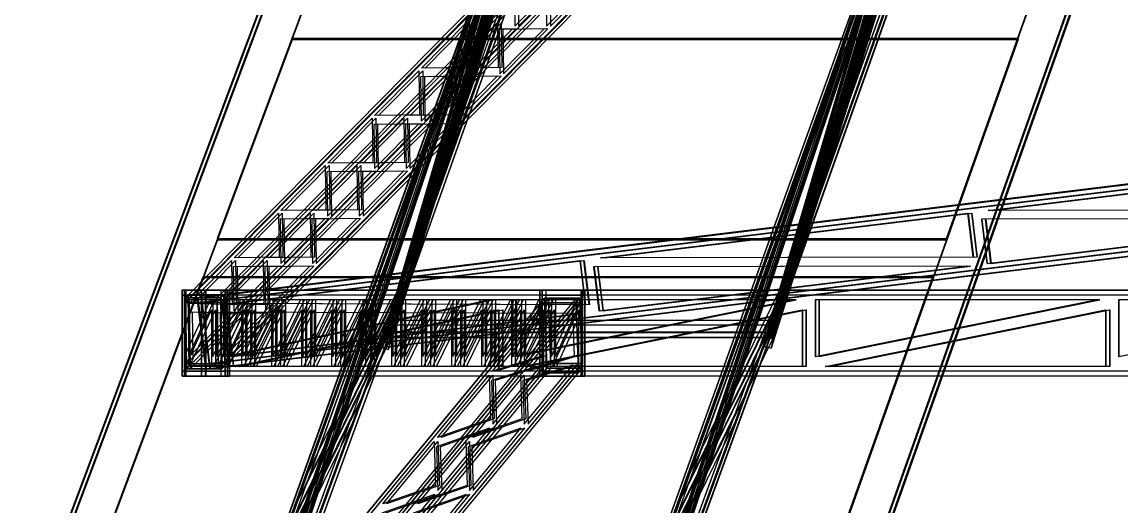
# Model space of a CAD drawing. Header units: millimetres. Extents: x -48000 to 1060615, y -2000 to 333000.
# Drawn here: x -28772 to -24158, y 34975 to 37006 of the extents above; entities that cross this region are included whole.
import ezdxf

# ---------------------------------------------------------------- set-up
doc = ezdxf.new("R2010")
doc.units = ezdxf.units.MM
doc.layers.add('D-STR-STRC', color=7, linetype='Continuous', lineweight=25)

msp = doc.modelspace()

# ---------------------------------------------------------------- linework, layer by layer
at = {"layer": 'D-STR-STRC'}
for points in [[(-31179.55, 27969.79), (-27590.48, 27969.79), (-23312.53, 40040.9), (-26661.6, 40040.9)], [(-31179.55, 27964.44), (-27590.48, 27964.44), (-23312.53, 40035.56), (-26661.6, 40035.56)], [(-27590.48, 27958.83), (-31179.55, 27958.83), (-26661.6, 40029.95), (-23312.53, 40029.95)], [(-31164.56, 27958.83), (-31164.56, 27958.83), (-26646.62, 40029.95), (-26646.62, 40029.95)], [(-27605.56, 27969.79), (-27605.56, 27969.79), (-23327.61, 40040.9), (-23327.61, 40040.9)], [(-27953.34, 36097.43), (-24894.29, 36097.43), (-23521.05, 39960.67), (-26511.54, 39960.67)], [(-24725.16, 36097.43), (-24725.16, 36097.43), (-23356.04, 39960.67), (-23356.04, 39960.67)], [(-27953.34, 36092.08), (-24894.29, 36092.08), (-23521.05, 39955.33), (-26511.54, 39955.33)], [(-24710.08, 36092.08), (-24710.08, 36092.08), (-23340.96, 39955.33), (-23340.96, 39955.33)], [(-27245.67, 35682.49), (-26645.01, 37763.75), (-26008.87, 39605.44)], [(-27245.67, 35682.49), (-26008.87, 39605.44), (-26620.52, 37439.81)], [(-27230.31, 35678.03), (-26629.65, 37759.29), (-25993.5, 39600.98)], [(-27230.29, 35678.12), (-25993.48, 39601.06), (-26605.13, 37435.43)], [(-24404.25, 39609.81), (-25015.9, 37444.18), (-25641.06, 35686.86)], [(-24404.23, 39609.89), (-25641.04, 35686.95), (-25040.37, 37768.2)], [(-24388.87, 39605.44), (-25000.52, 37439.81), (-25625.67, 35682.49)], [(-24388.87, 39605.44), (-25625.67, 35682.49), (-25025.01, 37763.75)], [(-27079.45, 36187.06), (-26115.22, 39245.42), (-26592.07, 37557.08)], [(-27064.06, 36182.69), (-26099.84, 39241.04), (-26576.69, 37552.7)], [(-24510.61, 39249.79), (-24987.46, 37561.45), (-25474.83, 36191.43)], [(-24495.22, 39245.42), (-24972.07, 37557.08), (-25459.45, 36187.06)], [(-27138.28, 36041.47), (-26674.34, 37649.01), (-26182.98, 39071.52)], [(-27122.92, 36037.01), (-26658.97, 37644.56), (-26167.62, 39067.06)], [(-24578.35, 39075.97), (-25533.64, 36045.92), (-25069.7, 37653.47)], [(-24562.98, 39071.52), (-25518.28, 36041.47), (-25054.34, 37649.01)], [(-28086.27, 35848.91), (-28081.94, 35551.09), (-25724.98, 37939.98), (-25729.32, 38237.79)], [(-28086.27, 35848.91), (-28081.94, 35551.09), (-25724.98, 37939.98), (-25729.32, 38237.79)], [(-28070.39, 35848.91), (-28066.05, 35551.09), (-25709.09, 37939.98), (-25713.43, 38237.79)], [(-28070.39, 35848.91), (-28066.05, 35551.09), (-25709.09, 37939.98), (-25713.43, 38237.79)], [(-28036.6, 35848.91), (-28000.68, 35551.09), (-8479.92, 37939.98), (-8515.84, 38237.79)], [(-28036.6, 35848.91), (-28000.68, 35551.09), (-8479.92, 37939.98), (-8515.84, 38237.79)], [(-28034.68, 35848.91), (-27998.76, 35551.09), (-8478, 37939.98), (-8513.92, 38237.79)], [(-28034.68, 35848.91), (-27998.76, 35551.09), (-8478, 37939.98), (-8513.92, 38237.79)], [(-28020.53, 35848.91), (-27984.61, 35551.09), (-8463.86, 37939.98), (-8499.78, 38237.79)], [(-28020.53, 35848.91), (-27984.61, 35551.09), (-8463.86, 37939.98), (-8499.78, 38237.79)], [(-28018.62, 35848.91), (-27982.7, 35551.09), (-8461.94, 37939.98), (-8497.86, 38237.79)], [(-28018.62, 35848.91), (-27982.7, 35551.09), (-8461.94, 37939.98), (-8497.86, 38237.79)], [(-27953.24, 35848.91), (-27948.9, 35551.09), (-25591.95, 37939.98), (-25596.28, 38237.79)], [(-27953.24, 35848.91), (-27948.9, 35551.09), (-25591.95, 37939.98), (-25596.28, 38237.79)], [(-27937.36, 35848.91), (-27933.02, 35551.09), (-25576.06, 37939.98), (-25580.4, 38237.79)], [(-27937.36, 35848.91), (-27933.02, 35551.09), (-25576.06, 37939.98), (-25580.4, 38237.79)], [(-28304.85, 32810.49), (-27733.88, 34714.57), (-26632.67, 37779.34)], [(-28304.85, 32810.49), (-26632.67, 37779.34), (-27233.33, 35734.64)], [(-28289.55, 32805.84), (-27718.58, 34709.92), (-26617.37, 37774.69)], [(-28289.52, 32805.92), (-26617.35, 37774.77), (-27218.01, 35730.07)], [(-27233.33, 35734.64), (-26632.67, 37779.34), (-27733.88, 34714.57)], [(-27218.01, 35730.07), (-26617.35, 37774.78), (-27718.55, 34710)], [(-26620.52, 37439.81), (-26645.01, 37763.75), (-27245.67, 35682.49)], [(-27244.94, 35683.17), (-25626.11, 35683.39), (-25025.74, 37763.06), (-26644.57, 37762.85)], [(-27244.94, 35683.17), (-25626.11, 35683.39), (-25025.74, 37763.06), (-26644.57, 37762.85)], [(-27243.69, 35705.04), (-25624.87, 35705.26), (-25024.81, 37746.94), (-26643.63, 37746.72)], [(-27243.69, 35705.04), (-25624.87, 35705.26), (-25024.81, 37746.94), (-26643.63, 37746.72)], [(-27237.75, 35703.41), (-25618.91, 35703.62), (-25018.41, 37784.27), (-26637.25, 37784.06)], [(-27237.75, 35703.41), (-25618.91, 35703.62), (-25018.41, 37784.27), (-26637.25, 37784.06)], [(-27232.6, 35735.32), (-25613.78, 35735.53), (-25013.41, 37778.67), (-26632.23, 37778.45)], [(-27232.6, 35735.32), (-25613.78, 35735.53), (-25013.41, 37778.67), (-26632.23, 37778.45)], [(-26605.16, 37435.35), (-26629.65, 37759.29), (-27230.31, 35678.03)], [(-25027.99, 37783.91), (-25628.65, 35739.21), (-26700.17, 32815.06)], [(-25027.97, 37783.99), (-26700.15, 32815.14), (-26129.18, 34719.22)], [(-25012.67, 37779.34), (-25613.33, 35734.64), (-26684.85, 32810.49)], [(-25012.67, 37779.34), (-26684.85, 32810.49), (-26113.88, 34714.57)], [(-26129.2, 34719.14), (-25628.66, 35739.21), (-25028, 37783.91)], [(-26113.88, 34714.57), (-25613.33, 35734.64), (-25012.67, 37779.34)], [(-25040.37, 37768.21), (-25641.03, 35686.95), (-25015.88, 37444.26)], [(-25025.01, 37763.75), (-25625.67, 35682.49), (-25000.52, 37439.81)], [(-26674.9, 37321.01), (-26694.33, 37578.03), (-27170.9, 35926.77)], [(-26659.54, 37316.55), (-26678.97, 37573.57), (-27155.53, 35922.31)], [(-25089.7, 37582.49), (-25566.26, 35931.23), (-25070.26, 37325.47)], [(-25074.33, 37578.03), (-25550.9, 35926.77), (-25054.9, 37321.01)], [(-27200.02, 35871.93), (-26728.25, 37477.87), (-27593.15, 35070.75)], [(-27184.69, 35867.37), (-26712.93, 37473.3), (-27577.83, 35066.19)], [(-25988.47, 35075.32), (-25595.34, 35876.5), (-25123.57, 37482.43)], [(-25973.15, 35070.75), (-25580.02, 35871.93), (-25108.25, 37477.87)], [(-25155.15, 37376.38), (-25609.66, 35829.2), (-26420.45, 33616.56)], [(-28025.13, 33611.99), (-26759.83, 37371.81), (-27214.34, 35824.63)], [(-28009.81, 33607.42), (-26744.51, 37367.24), (-27199.02, 35820.06)], [(-25139.83, 37371.81), (-25594.34, 35824.63), (-26405.13, 33611.99)], [(-26707.05, 37173.27), (-26704.35, 36987.64), (-26518.41, 37176.1)], [(-26707.05, 37173.27), (-26704.35, 36987.64), (-26518.41, 37176.1)], [(-26691.17, 37173.27), (-26688.47, 36987.64), (-26502.52, 37176.1)], [(-26691.17, 37173.27), (-26688.47, 36987.64), (-26502.52, 37176.1)], [(-26574.02, 37173.27), (-26571.32, 36987.64), (-26385.38, 37176.1)], [(-26574.02, 37173.27), (-26571.32, 36987.64), (-26385.38, 37176.1)], [(-26558.14, 37173.27), (-26555.43, 36987.64), (-26369.49, 37176.1)], [(-26558.14, 37173.27), (-26555.43, 36987.64), (-26369.49, 37176.1)], [(-27096.43, 36811.86), (-26910.49, 37000.32), (-26907.79, 36814.69)], [(-27096.43, 36811.86), (-26910.49, 37000.32), (-26907.79, 36814.69)], [(-27080.55, 36811.86), (-26894.6, 37000.32), (-26891.9, 36814.69)], [(-27080.55, 36811.86), (-26894.6, 37000.32), (-26891.9, 36814.69)], [(-26963.4, 36811.86), (-26777.46, 37000.32), (-26774.75, 36814.69)], [(-26963.4, 36811.86), (-26777.46, 37000.32), (-26774.75, 36814.69)], [(-26947.51, 36811.86), (-26761.57, 37000.32), (-26758.87, 36814.69)], [(-26947.51, 36811.86), (-26761.57, 37000.32), (-26758.87, 36814.69)], [(-26903.47, 36974.2), (-26900.76, 36788.56), (-26714.82, 36977.02)], [(-26903.47, 36974.2), (-26900.76, 36788.56), (-26714.82, 36977.02)], [(-26887.58, 36974.2), (-26884.88, 36788.56), (-26698.94, 36977.02)], [(-26887.58, 36974.2), (-26884.88, 36788.56), (-26698.94, 36977.02)], [(-26770.43, 36974.2), (-26767.73, 36788.56), (-26581.79, 36977.02)], [(-26770.43, 36974.2), (-26767.73, 36788.56), (-26581.79, 36977.02)], [(-26754.55, 36974.2), (-26751.85, 36788.56), (-26565.9, 36977.02)], [(-26754.55, 36974.2), (-26751.85, 36788.56), (-26565.9, 36977.02)], [(-28890.72, 34079.77), (-28890.72, 34079.77), (-27820.95, 36938.01), (-27820.95, 36938.01)], [(-28875.74, 34074.16), (-28875.74, 34074.16), (-27805.96, 36932.4), (-27805.96, 36932.4)], [(-25609.6, 34079.77), (-28704.36, 34079.77), (-27637.64, 36938.01), (-24593.6, 36938.01)], [(-25609.6, 34074.16), (-28704.36, 34074.16), (-27637.64, 36932.4), (-24593.6, 36932.4)], [(-28177.27, 33214.79), (-27753.52, 34627.94), (-26936.23, 36902.52)], [(-28161.97, 33210.14), (-27738.22, 34623.29), (-26920.93, 36897.87)], [(-25331.53, 36907.17), (-26572.57, 33219.44), (-26148.82, 34632.59)], [(-25316.23, 36902.52), (-26557.27, 33214.79), (-26133.52, 34627.94)], [(-27292.84, 36612.79), (-27106.9, 36801.25), (-27104.2, 36615.62)], [(-27292.84, 36612.79), (-27106.9, 36801.25), (-27104.2, 36615.62)], [(-27276.96, 36612.79), (-27091.02, 36801.25), (-27088.31, 36615.62)], [(-27276.96, 36612.79), (-27091.02, 36801.25), (-27088.31, 36615.62)], [(-27159.81, 36612.79), (-26973.87, 36801.25), (-26971.17, 36615.62)], [(-27159.81, 36612.79), (-26973.87, 36801.25), (-26971.17, 36615.62)], [(-27143.93, 36612.79), (-26957.98, 36801.25), (-26955.28, 36615.62)], [(-27143.93, 36612.79), (-26957.98, 36801.25), (-26955.28, 36615.62)], [(-27099.88, 36775.12), (-27097.18, 36589.49), (-26911.24, 36777.95)], [(-27099.88, 36775.12), (-27097.18, 36589.49), (-26911.24, 36777.95)], [(-27084, 36775.12), (-27081.29, 36589.49), (-26895.35, 36777.95)], [(-27084, 36775.12), (-27081.29, 36589.49), (-26895.35, 36777.95)], [(-26966.85, 36775.12), (-26964.14, 36589.49), (-26778.2, 36777.95)], [(-26966.85, 36775.12), (-26964.14, 36589.49), (-26778.2, 36777.95)], [(-26950.96, 36775.12), (-26948.26, 36589.49), (-26762.32, 36777.95)], [(-26950.96, 36775.12), (-26948.26, 36589.49), (-26762.32, 36777.95)], [(-27489.26, 36413.72), (-27303.32, 36602.18), (-27300.61, 36416.54)], [(-27489.26, 36413.72), (-27303.32, 36602.18), (-27300.61, 36416.54)], [(-27473.37, 36413.72), (-27287.43, 36602.18), (-27284.73, 36416.54)], [(-27473.37, 36413.72), (-27287.43, 36602.18), (-27284.73, 36416.54)], [(-27356.22, 36413.72), (-27170.28, 36602.18), (-27167.58, 36416.54)], [(-27356.22, 36413.72), (-27170.28, 36602.18), (-27167.58, 36416.54)], [(-27340.34, 36413.72), (-27154.4, 36602.18), (-27151.69, 36416.54)], [(-27340.34, 36413.72), (-27154.4, 36602.18), (-27151.69, 36416.54)], [(-27296.29, 36576.05), (-27293.59, 36390.42), (-27107.65, 36578.88)], [(-27296.29, 36576.05), (-27293.59, 36390.42), (-27107.65, 36578.88)], [(-27280.41, 36576.05), (-27277.71, 36390.42), (-27091.76, 36578.88)], [(-27280.41, 36576.05), (-27277.71, 36390.42), (-27091.76, 36578.88)], [(-27163.26, 36576.05), (-27160.56, 36390.42), (-26974.62, 36578.88)], [(-27163.26, 36576.05), (-27160.56, 36390.42), (-26974.62, 36578.88)], [(-27147.38, 36576.05), (-27144.67, 36390.42), (-26958.73, 36578.88)], [(-27147.38, 36576.05), (-27144.67, 36390.42), (-26958.73, 36578.88)], [(-27685.67, 36214.64), (-27499.73, 36403.1), (-27497.03, 36217.47)], [(-27685.67, 36214.64), (-27499.73, 36403.1), (-27497.03, 36217.47)], [(-27669.79, 36214.64), (-27483.84, 36403.1), (-27481.14, 36217.47)], [(-27669.79, 36214.64), (-27483.84, 36403.1), (-27481.14, 36217.47)], [(-27552.64, 36214.64), (-27366.7, 36403.1), (-27363.99, 36217.47)], [(-27552.64, 36214.64), (-27366.7, 36403.1), (-27363.99, 36217.47)], [(-27536.75, 36214.64), (-27350.81, 36403.1), (-27348.11, 36217.47)], [(-27536.75, 36214.64), (-27350.81, 36403.1), (-27348.11, 36217.47)], [(-27492.71, 36376.98), (-27490, 36191.34), (-27304.06, 36379.8)], [(-27492.71, 36376.98), (-27490, 36191.34), (-27304.06, 36379.8)], [(-27476.82, 36376.98), (-27474.12, 36191.34), (-27288.18, 36379.8)], [(-27476.82, 36376.98), (-27474.12, 36191.34), (-27288.18, 36379.8)], [(-27359.67, 36376.98), (-27356.97, 36191.34), (-27171.03, 36379.8)], [(-27359.67, 36376.98), (-27356.97, 36191.34), (-27171.03, 36379.8)], [(-27343.79, 36376.98), (-27341.09, 36191.34), (-27155.14, 36379.8)], [(-27343.79, 36376.98), (-27341.09, 36191.34), (-27155.14, 36379.8)], [(-24718.72, 36214.64), (-23178.72, 36403.1), (-23156.33, 36217.47)], [(-24718.72, 36214.64), (-23178.72, 36403.1), (-23156.33, 36217.47)], [(-24716.81, 36214.64), (-23176.8, 36403.1), (-23154.41, 36217.47)], [(-24716.81, 36214.64), (-23176.8, 36403.1), (-23154.41, 36217.47)], [(-24702.66, 36214.64), (-23162.66, 36403.1), (-23140.27, 36217.47)], [(-24702.66, 36214.64), (-23162.66, 36403.1), (-23140.27, 36217.47)], [(-24700.74, 36214.64), (-23160.74, 36403.1), (-23138.35, 36217.47)], [(-24700.74, 36214.64), (-23160.74, 36403.1), (-23138.35, 36217.47)], [(-27882.08, 36015.57), (-27696.14, 36204.03), (-27693.44, 36018.39)], [(-27882.08, 36015.57), (-27696.14, 36204.03), (-27693.44, 36018.39)], [(-27866.2, 36015.57), (-27680.26, 36204.03), (-27677.55, 36018.39)], [(-27866.2, 36015.57), (-27680.26, 36204.03), (-27677.55, 36018.39)], [(-27749.05, 36015.57), (-27563.11, 36204.03), (-27560.4, 36018.39)], [(-27749.05, 36015.57), (-27563.11, 36204.03), (-27560.4, 36018.39)], [(-27733.17, 36015.57), (-27547.22, 36204.03), (-27544.52, 36018.39)], [(-27733.17, 36015.57), (-27547.22, 36204.03), (-27544.52, 36018.39)], [(-27689.12, 36177.9), (-27686.42, 35992.27), (-27500.48, 36180.73)], [(-27689.12, 36177.9), (-27686.42, 35992.27), (-27500.48, 36180.73)], [(-27673.24, 36177.9), (-27670.53, 35992.27), (-27484.59, 36180.73)], [(-27673.24, 36177.9), (-27670.53, 35992.27), (-27484.59, 36180.73)], [(-27556.09, 36177.9), (-27553.38, 35992.27), (-27367.44, 36180.73)], [(-27556.09, 36177.9), (-27553.38, 35992.27), (-27367.44, 36180.73)], [(-27540.2, 36177.9), (-27537.5, 35992.27), (-27351.56, 36180.73)], [(-27540.2, 36177.9), (-27537.5, 35992.27), (-27351.56, 36180.73)], [(-26345.45, 36015.57), (-24805.45, 36204.03), (-24783.06, 36018.39)], [(-26345.45, 36015.57), (-24805.45, 36204.03), (-24783.06, 36018.39)], [(-26343.53, 36015.57), (-24803.53, 36204.03), (-24781.14, 36018.39)], [(-26343.53, 36015.57), (-24803.53, 36204.03), (-24781.14, 36018.39)], [(-26329.39, 36015.57), (-24789.39, 36204.03), (-24767, 36018.39)], [(-26329.39, 36015.57), (-24789.39, 36204.03), (-24767, 36018.39)], [(-26327.47, 36015.57), (-24787.47, 36204.03), (-24765.08, 36018.39)], [(-26327.47, 36015.57), (-24787.47, 36204.03), (-24765.08, 36018.39)], [(-24747.29, 36177.9), (-24724.9, 35992.27), (-23184.9, 36180.73)], [(-24747.29, 36177.9), (-24724.9, 35992.27), (-23184.9, 36180.73)], [(-24745.38, 36177.9), (-24722.99, 35992.27), (-23182.98, 36180.73)], [(-24745.38, 36177.9), (-24722.99, 35992.27), (-23182.98, 36180.73)], [(-24731.23, 36177.9), (-24708.84, 35992.27), (-23168.84, 36180.73)], [(-24731.23, 36177.9), (-24708.84, 35992.27), (-23168.84, 36180.73)], [(-24729.31, 36177.9), (-24706.92, 35992.27), (-23166.92, 36180.73)], [(-24729.31, 36177.9), (-24706.92, 35992.27), (-23166.92, 36180.73)], [(-28069.87, 35825.24), (-27892.56, 36004.95), (-27889.85, 35819.32)], [(-28069.87, 35825.24), (-27892.56, 36004.95), (-27889.85, 35819.32)], [(-28053.99, 35825.24), (-27876.67, 36004.95), (-27873.97, 35819.32)], [(-28053.99, 35825.24), (-27876.67, 36004.95), (-27873.97, 35819.32)], [(-27936.84, 35825.24), (-27759.52, 36004.95), (-27756.82, 35819.32)], [(-27936.84, 35825.24), (-27759.52, 36004.95), (-27756.82, 35819.32)], [(-27920.95, 35825.24), (-27743.64, 36004.95), (-27740.93, 35819.32)], [(-27920.95, 35825.24), (-27743.64, 36004.95), (-27740.93, 35819.32)], [(-27900.73, 35825.24), (-26432.18, 36004.95), (-26409.79, 35819.32)], [(-27900.73, 35825.24), (-26432.18, 36004.95), (-26409.79, 35819.32)], [(-27898.81, 35825.24), (-26430.26, 36004.95), (-26407.87, 35819.32)], [(-27898.81, 35825.24), (-26430.26, 36004.95), (-26407.87, 35819.32)], [(-27884.67, 35825.24), (-26416.12, 36004.95), (-26393.73, 35819.32)], [(-27884.67, 35825.24), (-26416.12, 36004.95), (-26393.73, 35819.32)], [(-27882.75, 35825.24), (-26414.2, 36004.95), (-26391.81, 35819.32)], [(-27882.75, 35825.24), (-26414.2, 36004.95), (-26391.81, 35819.32)], [(-27885.53, 35978.83), (-27882.83, 35793.19), (-27696.89, 35981.65)], [(-27885.53, 35978.83), (-27882.83, 35793.19), (-27696.89, 35981.65)], [(-27869.65, 35978.83), (-27866.95, 35793.19), (-27681, 35981.65)], [(-27869.65, 35978.83), (-27866.95, 35793.19), (-27681, 35981.65)], [(-27752.5, 35978.83), (-27749.8, 35793.19), (-27563.85, 35981.65)], [(-27752.5, 35978.83), (-27749.8, 35793.19), (-27563.85, 35981.65)], [(-27736.62, 35978.83), (-27733.91, 35793.19), (-27547.97, 35981.65)], [(-27736.62, 35978.83), (-27733.91, 35793.19), (-27547.97, 35981.65)], [(-26374.02, 35978.83), (-26351.63, 35793.19), (-24811.63, 35981.65)], [(-26374.02, 35978.83), (-26351.63, 35793.19), (-24811.63, 35981.65)], [(-26372.11, 35978.83), (-26349.72, 35793.19), (-24809.71, 35981.65)], [(-26372.11, 35978.83), (-26349.72, 35793.19), (-24809.71, 35981.65)], [(-26357.96, 35978.83), (-26335.57, 35793.19), (-24795.57, 35981.65)], [(-26357.96, 35978.83), (-26335.57, 35793.19), (-24795.57, 35981.65)], [(-26356.04, 35978.83), (-26333.65, 35793.19), (-24793.65, 35981.65)], [(-26356.04, 35978.83), (-26333.65, 35793.19), (-24793.65, 35981.65)], [(-29455.03, 32073.72), (-26324.58, 32073.72), (-24951.33, 35936.97), (-28013.23, 35936.97)], [(-29455.03, 32068.38), (-26324.58, 32068.38), (-24951.33, 35931.62), (-28013.23, 35931.62)], [(-26151.14, 32073.72), (-26151.14, 32073.72), (-24782.03, 35936.97), (-24782.03, 35936.97)], [(-26136.06, 32068.38), (-26136.06, 32068.38), (-24766.95, 35931.62), (-24766.95, 35931.62)], [(-28099.21, 35880), (-27920.08, 35880), (-27920.08, 35860), (-28099.21, 35860)], [(-26590.31, 35880), (-26590.31, 35520), (-28099.21, 35520), (-28099.21, 35880)], [(-28099.21, 35880), (-27920.08, 35880), (-27920.08, 35520), (-28099.21, 35520)], [(-27920.08, 35880), (-28099.21, 35880), (-28099.21, 35860), (-27920.08, 35860)], [(-26590.31, 35880), (-26590.31, 35520), (-28099.21, 35520), (-28099.21, 35880)], [(-27920.08, 35880), (-28099.21, 35880), (-28099.21, 35520), (-27920.08, 35520)], [(-28089.38, 35880), (-27910.25, 35880), (-27910.25, 35520), (-28089.38, 35520)], [(-27910.25, 35880), (-28089.38, 35880), (-28089.38, 35520), (-27910.25, 35520)], [(-26574.39, 35880), (-26574.39, 35520), (-28083.29, 35520), (-28083.29, 35880)], [(-26574.39, 35880), (-26574.39, 35520), (-28083.29, 35520), (-28083.29, 35880)], [(-27925.46, 35860.97), (-28074.37, 35860.97), (-28070.04, 35563.16), (-27921.12, 35563.16)], [(-28074.37, 35860.97), (-27925.46, 35860.97), (-27921.12, 35563.16), (-28070.04, 35563.16)], [(-28000.8, 35880), (-28018.49, 35880), (-28018.49, 35860), (-28000.8, 35860)], [(-12742.18, 35880), (-12742.18, 35520), (-28018.49, 35520), (-28018.49, 35880)], [(-28000.8, 35880), (-28018.49, 35880), (-28018.49, 35520), (-28000.8, 35520)], [(-28018.49, 35880), (-28000.8, 35880), (-28000.8, 35860), (-28018.49, 35860)], [(-12742.18, 35880), (-12742.18, 35520), (-28018.49, 35520), (-28018.49, 35880)], [(-28018.49, 35880), (-28000.8, 35880), (-28000.8, 35520), (-28018.49, 35520)], [(-12740.61, 35880), (-12740.61, 35520), (-28016.92, 35520), (-28016.92, 35880)], [(-12740.61, 35880), (-12740.61, 35520), (-28016.92, 35520), (-28016.92, 35880)], [(-12726.06, 35880), (-12726.06, 35520), (-28002.37, 35520), (-28002.37, 35880)], [(-12726.06, 35880), (-12726.06, 35520), (-28002.37, 35520), (-28002.37, 35880)], [(-12724.49, 35880), (-12724.49, 35520), (-28000.8, 35520), (-28000.8, 35880)], [(-12724.49, 35880), (-12724.49, 35520), (-28000.8, 35520), (-28000.8, 35880)], [(-27938.04, 35860.97), (-27920.06, 35860.97), (-27884.14, 35563.16), (-27902.12, 35563.16)], [(-27920.06, 35860.97), (-27938.04, 35860.97), (-27902.12, 35563.16), (-27884.14, 35563.16)], [(-26427.11, 35880), (-26427.11, 35520), (-27936, 35520), (-27936, 35880)], [(-26427.11, 35880), (-26427.11, 35520), (-27936, 35520), (-27936, 35880)], [(-26411.18, 35880), (-26411.18, 35520), (-27920.08, 35520), (-27920.08, 35880)], [(-26411.18, 35880), (-26411.18, 35520), (-27920.08, 35520), (-27920.08, 35880)], [(-27901.28, 35880), (-27918.98, 35880), (-27918.98, 35520), (-27901.28, 35520)], [(-27918.98, 35880), (-27901.28, 35880), (-27901.28, 35520), (-27918.98, 35520)], [(-26600.14, 35880), (-26421.01, 35880), (-26421.01, 35520), (-26600.14, 35520)], [(-26421.01, 35880), (-26600.14, 35880), (-26600.14, 35520), (-26421.01, 35520)], [(-26590.31, 35880), (-26411.18, 35880), (-26411.18, 35860), (-26590.31, 35860)], [(-26590.31, 35880), (-26411.18, 35880), (-26411.18, 35520), (-26590.31, 35520)], [(-26411.18, 35880), (-26590.31, 35880), (-26590.31, 35860), (-26411.18, 35860)], [(-26411.18, 35880), (-26590.31, 35880), (-26590.31, 35520), (-26411.18, 35520)], [(-29340.41, 32502.65), (-29330.73, 32208.46), (-26569.89, 35552.9), (-26579.56, 35847.1)], [(-29340.41, 32502.65), (-29330.73, 32208.46), (-26569.89, 35552.9), (-26579.56, 35847.1)], [(-29324.62, 32502.65), (-29314.95, 32208.46), (-26554.1, 35552.9), (-26563.78, 35847.1)], [(-29324.62, 32502.65), (-29314.95, 32208.46), (-26554.1, 35552.9), (-26563.78, 35847.1)], [(-29208.24, 32502.65), (-29198.56, 32208.46), (-26437.72, 35552.9), (-26447.39, 35847.1)], [(-29208.24, 32502.65), (-29198.56, 32208.46), (-26437.72, 35552.9), (-26447.39, 35847.1)], [(-29192.46, 32502.65), (-29182.78, 32208.46), (-26421.94, 35552.9), (-26431.61, 35847.1)], [(-29192.46, 32502.65), (-29182.78, 32208.46), (-26421.94, 35552.9), (-26431.61, 35847.1)], [(-27980.3, 35840), (-28089.38, 35840), (-28089.38, 35602)], [(-27980.3, 35840), (-28089.38, 35840), (-28089.38, 35602)], [(-27937.36, 35848.91), (-28086.27, 35848.91), (-28085.99, 35829.05), (-27937.07, 35829.05)], [(-27937.36, 35848.91), (-28086.27, 35848.91), (-28081.94, 35551.09), (-27933.02, 35551.09)], [(-28086.27, 35848.91), (-27937.36, 35848.91), (-27937.07, 35829.05), (-28085.99, 35829.05)], [(-28086.27, 35848.91), (-27937.36, 35848.91), (-27933.02, 35551.09), (-28081.94, 35551.09)], [(-27964.38, 35840), (-28073.46, 35840), (-28073.46, 35602)], [(-27964.38, 35840), (-28073.46, 35840), (-28073.46, 35602)], [(-28036.6, 35848.91), (-28018.62, 35848.91), (-28016.22, 35829.05), (-28034.2, 35829.05)], [(-28036.6, 35848.91), (-28018.62, 35848.91), (-27982.7, 35551.09), (-28000.68, 35551.09)], [(-28018.62, 35848.91), (-28036.6, 35848.91), (-28034.2, 35829.05), (-28016.22, 35829.05)], [(-28018.62, 35848.91), (-28036.6, 35848.91), (-28000.68, 35551.09), (-27982.7, 35551.09)], [(-27854.56, 35840), (-27970.77, 35840), (-27970.77, 35602)], [(-27854.56, 35840), (-27970.77, 35840), (-27970.77, 35602)], [(-27838.64, 35840), (-27954.84, 35840), (-27954.84, 35602)], [(-27838.64, 35840), (-27954.84, 35840), (-27954.84, 35602)], [(-27817.09, 35840), (-27926.18, 35840), (-27926.18, 35602)], [(-27817.09, 35840), (-27926.18, 35840), (-27926.18, 35602)], [(-26814.63, 35840), (-27918.98, 35840), (-27918.98, 35602)], [(-26814.63, 35840), (-27918.98, 35840), (-27918.98, 35602)], [(-26813.06, 35840), (-27917.4, 35840), (-27917.4, 35602)], [(-26813.06, 35840), (-27917.4, 35840), (-27917.4, 35602)], [(-27801.17, 35840), (-27910.25, 35840), (-27910.25, 35602)], [(-27801.17, 35840), (-27910.25, 35840), (-27910.25, 35602)], [(-26798.51, 35840), (-27902.86, 35840), (-27902.86, 35602)], [(-26798.51, 35840), (-27902.86, 35840), (-27902.86, 35602)], [(-26796.94, 35840), (-27901.28, 35840), (-27901.28, 35602)], [(-26796.94, 35840), (-27901.28, 35840), (-27901.28, 35602)], [(-27728.82, 35840), (-27845.02, 35840), (-27845.02, 35602)], [(-27728.82, 35840), (-27845.02, 35840), (-27845.02, 35602)], [(-27712.9, 35840), (-27829.1, 35840), (-27829.1, 35602)], [(-27712.9, 35840), (-27829.1, 35840), (-27829.1, 35602)], [(-27691.35, 35840), (-27807.56, 35840), (-27807.56, 35602)], [(-27691.35, 35840), (-27807.56, 35840), (-27807.56, 35602)], [(-27675.43, 35840), (-27791.64, 35840), (-27791.64, 35602)], [(-27675.43, 35840), (-27791.64, 35840), (-27791.64, 35602)], [(-27603.08, 35840), (-27719.28, 35840), (-27719.28, 35602)], [(-27603.08, 35840), (-27719.28, 35840), (-27719.28, 35602)], [(-27587.15, 35840), (-27703.36, 35840), (-27703.36, 35602)], [(-27587.15, 35840), (-27703.36, 35840), (-27703.36, 35602)], [(-27565.61, 35840), (-27681.82, 35840), (-27681.82, 35602)], [(-27565.61, 35840), (-27681.82, 35840), (-27681.82, 35602)], [(-27549.69, 35840), (-27665.9, 35840), (-27665.9, 35602)], [(-27549.69, 35840), (-27665.9, 35840), (-27665.9, 35602)], [(-27477.33, 35840), (-27593.54, 35840), (-27593.54, 35602)], [(-27477.33, 35840), (-27593.54, 35840), (-27593.54, 35602)], [(-27461.41, 35840), (-27577.62, 35840), (-27577.62, 35602)], [(-27461.41, 35840), (-27577.62, 35840), (-27577.62, 35602)], [(-27439.87, 35840), (-27556.08, 35840), (-27556.08, 35602)], [(-27439.87, 35840), (-27556.08, 35840), (-27556.08, 35602)], [(-27423.95, 35840), (-27540.15, 35840), (-27540.15, 35602)], [(-27423.95, 35840), (-27540.15, 35840), (-27540.15, 35602)], [(-27351.59, 35840), (-27467.8, 35840), (-27467.8, 35602)], [(-27351.59, 35840), (-27467.8, 35840), (-27467.8, 35602)], [(-27335.67, 35840), (-27451.88, 35840), (-27451.88, 35602)], [(-27335.67, 35840), (-27451.88, 35840), (-27451.88, 35602)], [(-27314.13, 35840), (-27430.34, 35840), (-27430.34, 35602)], [(-27314.13, 35840), (-27430.34, 35840), (-27430.34, 35602)], [(-27298.21, 35840), (-27414.41, 35840), (-27414.41, 35602)], [(-27298.21, 35840), (-27414.41, 35840), (-27414.41, 35602)], [(-27225.85, 35840), (-27342.06, 35840), (-27342.06, 35602)], [(-27225.85, 35840), (-27342.06, 35840), (-27342.06, 35602)], [(-27209.93, 35840), (-27326.14, 35840), (-27326.14, 35602)], [(-27209.93, 35840), (-27326.14, 35840), (-27326.14, 35602)], [(-27188.39, 35840), (-27304.59, 35840), (-27304.59, 35602)], [(-27188.39, 35840), (-27304.59, 35840), (-27304.59, 35602)], [(-27172.46, 35840), (-27288.67, 35840), (-27288.67, 35602)], [(-27172.46, 35840), (-27288.67, 35840), (-27288.67, 35602)], [(-27100.11, 35840), (-27216.32, 35840), (-27216.32, 35602)], [(-27100.11, 35840), (-27216.32, 35840), (-27216.32, 35602)], [(-27084.19, 35840), (-27200.39, 35840), (-27200.39, 35602)], [(-27084.19, 35840), (-27200.39, 35840), (-27200.39, 35602)], [(-27062.65, 35840), (-27178.85, 35840), (-27178.85, 35602)], [(-27062.65, 35840), (-27178.85, 35840), (-27178.85, 35602)], [(-27046.72, 35840), (-27162.93, 35840), (-27162.93, 35602)], [(-27046.72, 35840), (-27162.93, 35840), (-27162.93, 35602)], [(-26974.37, 35840), (-27090.58, 35840), (-27090.58, 35602)], [(-26974.37, 35840), (-27090.58, 35840), (-27090.58, 35602)], [(-26958.45, 35840), (-27074.65, 35840), (-27074.65, 35602)], [(-26958.45, 35840), (-27074.65, 35840), (-27074.65, 35602)], [(-26936.9, 35840), (-27053.11, 35840), (-27053.11, 35602)], [(-26936.9, 35840), (-27053.11, 35840), (-27053.11, 35602)], [(-26920.98, 35840), (-27037.19, 35840), (-27037.19, 35602)], [(-26920.98, 35840), (-27037.19, 35840), (-27037.19, 35602)], [(-26848.63, 35840), (-26964.83, 35840), (-26964.83, 35602)], [(-26848.63, 35840), (-26964.83, 35840), (-26964.83, 35602)], [(-26832.7, 35840), (-26948.91, 35840), (-26948.91, 35602)], [(-26832.7, 35840), (-26948.91, 35840), (-26948.91, 35602)], [(-26811.16, 35840), (-26927.37, 35840), (-26927.37, 35602)], [(-26811.16, 35840), (-26927.37, 35840), (-26927.37, 35602)], [(-26795.24, 35840), (-26911.45, 35840), (-26911.45, 35602)], [(-26795.24, 35840), (-26911.45, 35840), (-26911.45, 35602)], [(-26722.89, 35840), (-26839.09, 35840), (-26839.09, 35602)], [(-26722.89, 35840), (-26839.09, 35840), (-26839.09, 35602)], [(-26706.96, 35840), (-26823.17, 35840), (-26823.17, 35602)], [(-26706.96, 35840), (-26823.17, 35840), (-26823.17, 35602)], [(-26685.42, 35840), (-26801.63, 35840), (-26801.63, 35602)], [(-26685.42, 35840), (-26801.63, 35840), (-26801.63, 35602)], [(-26669.5, 35840), (-26785.71, 35840), (-26785.71, 35602)], [(-26669.5, 35840), (-26785.71, 35840), (-26785.71, 35602)], [(-25541.6, 35840), (-26718.1, 35840), (-26718.1, 35602)], [(-25541.6, 35840), (-26718.1, 35840), (-26718.1, 35602)], [(-25540.03, 35840), (-26716.53, 35840), (-26716.53, 35602)], [(-25540.03, 35840), (-26716.53, 35840), (-26716.53, 35602)], [(-26604.27, 35840), (-26713.35, 35840), (-26713.35, 35602)], [(-26604.27, 35840), (-26713.35, 35840), (-26713.35, 35602)], [(-25525.48, 35840), (-26701.98, 35840), (-26701.98, 35602)], [(-25525.48, 35840), (-26701.98, 35840), (-26701.98, 35602)], [(-25523.91, 35840), (-26700.41, 35840), (-26700.41, 35602)], [(-25523.91, 35840), (-26700.41, 35840), (-26700.41, 35602)], [(-26588.35, 35840), (-26697.43, 35840), (-26697.43, 35602)], [(-26588.35, 35840), (-26697.43, 35840), (-26697.43, 35602)], [(-26559.68, 35840), (-26675.89, 35840), (-26675.89, 35602)], [(-26559.68, 35840), (-26675.89, 35840), (-26675.89, 35602)], [(-26543.76, 35840), (-26659.96, 35840), (-26659.96, 35602)], [(-26543.76, 35840), (-26659.96, 35840), (-26659.96, 35602)], [(-26447.77, 35827.53), (-26595.72, 35827.53), (-26586.04, 35533.33), (-26438.09, 35533.33)], [(-26595.72, 35827.53), (-26447.77, 35827.53), (-26438.09, 35533.33), (-26586.04, 35533.33)], [(-26431.61, 35847.1), (-26579.56, 35847.1), (-26578.92, 35827.49), (-26430.97, 35827.49)], [(-26431.61, 35847.1), (-26579.56, 35847.1), (-26569.89, 35552.9), (-26421.94, 35552.9)], [(-26579.56, 35847.1), (-26431.61, 35847.1), (-26430.97, 35827.49), (-26578.92, 35827.49)], [(-26579.56, 35847.1), (-26431.61, 35847.1), (-26421.94, 35552.9), (-26569.89, 35552.9)], [(-26441.06, 35840), (-26550.14, 35840), (-26550.14, 35602)], [(-26441.06, 35840), (-26550.14, 35840), (-26550.14, 35602)], [(-26425.14, 35840), (-26534.22, 35840), (-26534.22, 35602)], [(-26425.14, 35840), (-26534.22, 35840), (-26534.22, 35602)], [(-24268.58, 35840), (-25445.07, 35840), (-25445.07, 35602)], [(-24268.58, 35840), (-25445.07, 35840), (-25445.07, 35602)], [(-24267.01, 35840), (-25443.5, 35840), (-25443.5, 35602)], [(-24267.01, 35840), (-25443.5, 35840), (-25443.5, 35602)], [(-24252.46, 35840), (-25428.95, 35840), (-25428.95, 35602)], [(-24252.46, 35840), (-25428.95, 35840), (-25428.95, 35602)], [(-24250.89, 35840), (-25427.38, 35840), (-25427.38, 35602)], [(-24250.89, 35840), (-25427.38, 35840), (-25427.38, 35602)], [(-22995.55, 35840), (-24172.05, 35840), (-24172.05, 35602)], [(-22995.55, 35840), (-24172.05, 35840), (-24172.05, 35602)], [(-22993.98, 35840), (-24170.48, 35840), (-24170.48, 35602)], [(-22993.98, 35840), (-24170.48, 35840), (-24170.48, 35602)], [(-27976.17, 35798), (-27976.17, 35560), (-28085.25, 35560)], [(-27976.17, 35798), (-27976.17, 35560), (-28085.25, 35560)], [(-28073.32, 35788.5), (-28070.62, 35602.86), (-27893.3, 35782.58)], [(-28073.32, 35788.5), (-28070.62, 35602.86), (-27893.3, 35782.58)], [(-27960.25, 35798), (-27960.25, 35560), (-28069.33, 35560)], [(-27960.25, 35798), (-27960.25, 35560), (-28069.33, 35560)], [(-28057.43, 35788.5), (-28054.73, 35602.86), (-27877.42, 35782.58)], [(-28057.43, 35788.5), (-28054.73, 35602.86), (-27877.42, 35782.58)], [(-27850.43, 35798), (-27850.43, 35560), (-27966.64, 35560)], [(-27850.43, 35798), (-27850.43, 35560), (-27966.64, 35560)], [(-27834.51, 35798), (-27834.51, 35560), (-27950.72, 35560)], [(-27834.51, 35798), (-27834.51, 35560), (-27950.72, 35560)], [(-27940.29, 35788.5), (-27937.58, 35602.86), (-27760.27, 35782.58)], [(-27940.29, 35788.5), (-27937.58, 35602.86), (-27760.27, 35782.58)], [(-27929.3, 35788.5), (-27906.91, 35602.86), (-26438.36, 35782.58)], [(-27929.3, 35788.5), (-27906.91, 35602.86), (-26438.36, 35782.58)], [(-27927.38, 35788.5), (-27904.99, 35602.86), (-26436.44, 35782.58)], [(-27927.38, 35788.5), (-27904.99, 35602.86), (-26436.44, 35782.58)], [(-27924.4, 35788.5), (-27921.7, 35602.86), (-27744.38, 35782.58)], [(-27924.4, 35788.5), (-27921.7, 35602.86), (-27744.38, 35782.58)], [(-27812.97, 35798), (-27812.97, 35560), (-27922.05, 35560)], [(-27812.97, 35798), (-27812.97, 35560), (-27922.05, 35560)], [(-27913.24, 35788.5), (-27890.85, 35602.86), (-26422.3, 35782.58)], [(-27913.24, 35788.5), (-27890.85, 35602.86), (-26422.3, 35782.58)], [(-27911.32, 35788.5), (-27888.93, 35602.86), (-26420.38, 35782.58)], [(-27911.32, 35788.5), (-27888.93, 35602.86), (-26420.38, 35782.58)], [(-27797.04, 35798), (-27797.04, 35560), (-27906.12, 35560)], [(-27797.04, 35798), (-27797.04, 35560), (-27906.12, 35560)], [(-26772.83, 35798), (-26772.83, 35560), (-27877.18, 35560)], [(-26772.83, 35798), (-26772.83, 35560), (-27877.18, 35560)], [(-26771.26, 35798), (-26771.26, 35560), (-27875.61, 35560)], [(-26771.26, 35798), (-26771.26, 35560), (-27875.61, 35560)], [(-26756.71, 35798), (-26756.71, 35560), (-27861.06, 35560)], [(-26756.71, 35798), (-26756.71, 35560), (-27861.06, 35560)], [(-26755.14, 35798), (-26755.14, 35560), (-27859.49, 35560)], [(-26755.14, 35798), (-26755.14, 35560), (-27859.49, 35560)], [(-27724.69, 35798), (-27724.69, 35560), (-27840.9, 35560)], [(-27724.69, 35798), (-27724.69, 35560), (-27840.9, 35560)], [(-27708.77, 35798), (-27708.77, 35560), (-27824.97, 35560)], [(-27708.77, 35798), (-27708.77, 35560), (-27824.97, 35560)], [(-27687.22, 35798), (-27687.22, 35560), (-27803.43, 35560)], [(-27687.22, 35798), (-27687.22, 35560), (-27803.43, 35560)], [(-27671.3, 35798), (-27671.3, 35560), (-27787.51, 35560)], [(-27671.3, 35798), (-27671.3, 35560), (-27787.51, 35560)], [(-27598.95, 35798), (-27598.95, 35560), (-27715.15, 35560)], [(-27598.95, 35798), (-27598.95, 35560), (-27715.15, 35560)], [(-27583.03, 35798), (-27583.03, 35560), (-27699.23, 35560)], [(-27583.03, 35798), (-27583.03, 35560), (-27699.23, 35560)], [(-27561.48, 35798), (-27561.48, 35560), (-27677.69, 35560)], [(-27561.48, 35798), (-27561.48, 35560), (-27677.69, 35560)], [(-27545.56, 35798), (-27545.56, 35560), (-27661.77, 35560)], [(-27545.56, 35798), (-27545.56, 35560), (-27661.77, 35560)], [(-27473.21, 35798), (-27473.21, 35560), (-27589.41, 35560)], [(-27473.21, 35798), (-27473.21, 35560), (-27589.41, 35560)], [(-27457.28, 35798), (-27457.28, 35560), (-27573.49, 35560)], [(-27457.28, 35798), (-27457.28, 35560), (-27573.49, 35560)], [(-27435.74, 35798), (-27435.74, 35560), (-27551.95, 35560)], [(-27435.74, 35798), (-27435.74, 35560), (-27551.95, 35560)], [(-27419.82, 35798), (-27419.82, 35560), (-27536.03, 35560)], [(-27419.82, 35798), (-27419.82, 35560), (-27536.03, 35560)], [(-27347.46, 35798), (-27347.46, 35560), (-27463.67, 35560)], [(-27347.46, 35798), (-27347.46, 35560), (-27463.67, 35560)], [(-27331.54, 35798), (-27331.54, 35560), (-27447.75, 35560)], [(-27331.54, 35798), (-27331.54, 35560), (-27447.75, 35560)], [(-27310, 35798), (-27310, 35560), (-27426.21, 35560)], [(-27310, 35798), (-27310, 35560), (-27426.21, 35560)], [(-27294.08, 35798), (-27294.08, 35560), (-27410.28, 35560)], [(-27294.08, 35798), (-27294.08, 35560), (-27410.28, 35560)], [(-27221.72, 35798), (-27221.72, 35560), (-27337.93, 35560)], [(-27221.72, 35798), (-27221.72, 35560), (-27337.93, 35560)], [(-27205.8, 35798), (-27205.8, 35560), (-27322.01, 35560)], [(-27205.8, 35798), (-27205.8, 35560), (-27322.01, 35560)], [(-27184.26, 35798), (-27184.26, 35560), (-27300.47, 35560)], [(-27184.26, 35798), (-27184.26, 35560), (-27300.47, 35560)], [(-27168.34, 35798), (-27168.34, 35560), (-27284.54, 35560)], [(-27168.34, 35798), (-27168.34, 35560), (-27284.54, 35560)], [(-27226.8, 35671.49), (-27193.93, 35783.96), (-27224.55, 35793.18), (-27257.42, 35680.71)], [(-27095.98, 35798), (-27095.98, 35560), (-27212.19, 35560)], [(-27095.98, 35798), (-27095.98, 35560), (-27212.19, 35560)], [(-27080.06, 35798), (-27080.06, 35560), (-27196.27, 35560)], [(-27080.06, 35798), (-27080.06, 35560), (-27196.27, 35560)], [(-27058.52, 35798), (-27058.52, 35560), (-27174.72, 35560)], [(-27058.52, 35798), (-27058.52, 35560), (-27174.72, 35560)], [(-27042.59, 35798), (-27042.59, 35560), (-27158.8, 35560)], [(-27042.59, 35798), (-27042.59, 35560), (-27158.8, 35560)], [(-26970.24, 35798), (-26970.24, 35560), (-27086.45, 35560)], [(-26970.24, 35798), (-26970.24, 35560), (-27086.45, 35560)], [(-26954.32, 35798), (-26954.32, 35560), (-27070.52, 35560)], [(-26954.32, 35798), (-26954.32, 35560), (-27070.52, 35560)], [(-26932.78, 35798), (-26932.78, 35560), (-27048.98, 35560)], [(-26932.78, 35798), (-26932.78, 35560), (-27048.98, 35560)], [(-26916.85, 35798), (-26916.85, 35560), (-27033.06, 35560)], [(-26916.85, 35798), (-26916.85, 35560), (-27033.06, 35560)], [(-26844.5, 35798), (-26844.5, 35560), (-26960.71, 35560)], [(-26844.5, 35798), (-26844.5, 35560), (-26960.71, 35560)], [(-26828.58, 35798), (-26828.58, 35560), (-26944.78, 35560)], [(-26828.58, 35798), (-26828.58, 35560), (-26944.78, 35560)], [(-26807.03, 35798), (-26807.03, 35560), (-26923.24, 35560)], [(-26807.03, 35798), (-26807.03, 35560), (-26923.24, 35560)], [(-26791.11, 35798), (-26791.11, 35560), (-26907.32, 35560)], [(-26791.11, 35798), (-26791.11, 35560), (-26907.32, 35560)], [(-26718.76, 35798), (-26718.76, 35560), (-26834.96, 35560)], [(-26718.76, 35798), (-26718.76, 35560), (-26834.96, 35560)], [(-26702.83, 35798), (-26702.83, 35560), (-26819.04, 35560)], [(-26702.83, 35798), (-26702.83, 35560), (-26819.04, 35560)], [(-26798.57, 35541.01), (-26594.43, 35788.3), (-26588.4, 35604.92)], [(-26798.57, 35541.01), (-26594.43, 35788.3), (-26588.4, 35604.92)], [(-26681.29, 35798), (-26681.29, 35560), (-26797.5, 35560)], [(-26681.29, 35798), (-26681.29, 35560), (-26797.5, 35560)], [(-26782.78, 35541.01), (-26578.65, 35788.3), (-26572.62, 35604.92)], [(-26782.78, 35541.01), (-26578.65, 35788.3), (-26572.62, 35604.92)], [(-26665.37, 35798), (-26665.37, 35560), (-26781.58, 35560)], [(-26665.37, 35798), (-26665.37, 35560), (-26781.58, 35560)], [(-26600.14, 35798), (-26600.14, 35560), (-26709.22, 35560)], [(-26600.14, 35798), (-26600.14, 35560), (-26709.22, 35560)], [(-26584.22, 35798), (-26584.22, 35560), (-26693.3, 35560)], [(-26584.22, 35798), (-26584.22, 35560), (-26693.3, 35560)], [(-25499.81, 35798), (-25499.81, 35560), (-26676.3, 35560)], [(-25499.81, 35798), (-25499.81, 35560), (-26676.3, 35560)], [(-25498.24, 35798), (-25498.24, 35560), (-26674.73, 35560)], [(-25498.24, 35798), (-25498.24, 35560), (-26674.73, 35560)], [(-26555.55, 35798), (-26555.55, 35560), (-26671.76, 35560)], [(-26555.55, 35798), (-26555.55, 35560), (-26671.76, 35560)], [(-26666.4, 35541.01), (-26462.26, 35788.3), (-26456.23, 35604.92)], [(-26666.4, 35541.01), (-26462.26, 35788.3), (-26456.23, 35604.92)], [(-25483.69, 35798), (-25483.69, 35560), (-26660.18, 35560)], [(-25483.69, 35798), (-25483.69, 35560), (-26660.18, 35560)], [(-25482.11, 35798), (-25482.11, 35560), (-26658.61, 35560)], [(-25482.11, 35798), (-25482.11, 35560), (-26658.61, 35560)], [(-26539.63, 35798), (-26539.63, 35560), (-26655.84, 35560)], [(-26539.63, 35798), (-26539.63, 35560), (-26655.84, 35560)], [(-26650.62, 35541.01), (-26446.48, 35788.3), (-26440.45, 35604.92)], [(-26650.62, 35541.01), (-26446.48, 35788.3), (-26440.45, 35604.92)], [(-26436.94, 35798), (-26436.94, 35560), (-26546.02, 35560)], [(-26436.94, 35798), (-26436.94, 35560), (-26546.02, 35560)], [(-26421.01, 35798), (-26421.01, 35560), (-26530.09, 35560)], [(-26421.01, 35798), (-26421.01, 35560), (-26530.09, 35560)], [(-25619.86, 35797.79), (-25652.74, 35685.32), (-25622.11, 35676.1), (-25589.24, 35788.57)], [(-24226.78, 35798), (-24226.78, 35560), (-25403.28, 35560)], [(-24226.78, 35798), (-24226.78, 35560), (-25403.28, 35560)], [(-24225.21, 35798), (-24225.21, 35560), (-25401.7, 35560)], [(-24225.21, 35798), (-24225.21, 35560), (-25401.7, 35560)], [(-24210.66, 35798), (-24210.66, 35560), (-25387.16, 35560)], [(-24210.66, 35798), (-24210.66, 35560), (-25387.16, 35560)], [(-24209.09, 35798), (-24209.09, 35560), (-25385.58, 35560)], [(-24209.09, 35798), (-24209.09, 35560), (-25385.58, 35560)], [(-27233.33, 35734.64), (-27733.88, 34714.57), (-28304.85, 32810.49)], [(-27218.04, 35729.99), (-27718.58, 34709.92), (-28289.55, 32805.84)], [(-27234.22, 35632.2), (-27211, 35719.54), (-27241.75, 35728.37), (-27264.97, 35641.03)], [(-25607.73, 35753.73), (-27227.73, 35753.73), (-27233.33, 35734.64), (-25613.33, 35734.64)], [(-25607.73, 35753.73), (-27227.73, 35753.73), (-27233.33, 35734.64), (-25613.33, 35734.64)], [(-26129.17, 34719.22), (-26700.14, 32815.15), (-25628.63, 35739.29)], [(-26113.88, 34714.57), (-26684.85, 32810.49), (-25613.33, 35734.64)], [(-25637.12, 35732.78), (-25660.35, 35645.45), (-25629.6, 35636.62), (-25606.37, 35723.95)], [(-25620.14, 35701.66), (-27240.14, 35701.66), (-27245.67, 35682.49), (-25625.67, 35682.49)], [(-25620.14, 35701.66), (-27240.14, 35701.66), (-27245.67, 35682.49), (-25625.67, 35682.49)], [(-28099.21, 35540), (-27920.08, 35540), (-27920.08, 35520), (-28099.21, 35520)], [(-27920.08, 35540), (-28099.21, 35540), (-28099.21, 35520), (-27920.08, 35520)], [(-27933.31, 35570.95), (-28082.23, 35570.95), (-28081.94, 35551.09), (-27933.02, 35551.09)], [(-28082.23, 35570.95), (-27933.31, 35570.95), (-27933.02, 35551.09), (-28081.94, 35551.09)], [(-28000.8, 35540), (-28018.49, 35540), (-28018.49, 35520), (-28000.8, 35520)], [(-28018.49, 35540), (-28000.8, 35540), (-28000.8, 35520), (-28018.49, 35520)], [(-28003.07, 35570.95), (-27985.09, 35570.95), (-27982.7, 35551.09), (-28000.68, 35551.09)], [(-27985.09, 35570.95), (-28003.07, 35570.95), (-28000.68, 35551.09), (-27982.7, 35551.09)], [(-26802.83, 35502.19), (-26796.8, 35318.81), (-26592.66, 35566.1)], [(-26802.83, 35502.19), (-26796.8, 35318.81), (-26592.66, 35566.1)], [(-26787.05, 35502.19), (-26781.02, 35318.81), (-26576.88, 35566.1)], [(-26787.05, 35502.19), (-26781.02, 35318.81), (-26576.88, 35566.1)], [(-26670.66, 35502.19), (-26664.63, 35318.81), (-26460.5, 35566.1)], [(-26670.66, 35502.19), (-26664.63, 35318.81), (-26460.5, 35566.1)], [(-26654.88, 35502.19), (-26648.85, 35318.81), (-26444.71, 35566.1)], [(-26654.88, 35502.19), (-26648.85, 35318.81), (-26444.71, 35566.1)], [(-26590.31, 35540), (-26411.18, 35540), (-26411.18, 35520), (-26590.31, 35520)], [(-26411.18, 35540), (-26590.31, 35540), (-26590.31, 35520), (-26411.18, 35520)], [(-26422.58, 35572.51), (-26570.53, 35572.51), (-26569.89, 35552.9), (-26421.94, 35552.9)], [(-26570.53, 35572.51), (-26422.58, 35572.51), (-26421.94, 35552.9), (-26569.89, 35552.9)], [(-27028.64, 35262.31), (-26812.78, 35523.79), (-26806.75, 35340.4)], [(-27028.64, 35262.31), (-26812.78, 35523.79), (-26806.75, 35340.4)], [(-27012.85, 35262.31), (-26797, 35523.79), (-26790.97, 35340.4)], [(-27012.85, 35262.31), (-26797, 35523.79), (-26790.97, 35340.4)], [(-26896.47, 35262.31), (-26680.62, 35523.79), (-26674.59, 35340.4)], [(-26896.47, 35262.31), (-26680.62, 35523.79), (-26674.59, 35340.4)], [(-26880.69, 35262.31), (-26664.83, 35523.79), (-26658.8, 35340.4)], [(-26880.69, 35262.31), (-26664.83, 35523.79), (-26658.8, 35340.4)], [(-27380.59, 35367.51), (-27768.09, 34577.81), (-28210.12, 33103.75)], [(-27365.29, 35362.86), (-27752.8, 34573.16), (-28194.82, 33099.09)], [(-26163.39, 34582.47), (-26605.41, 33108.4), (-25775.89, 35372.17)], [(-26148.09, 34577.81), (-26590.12, 33103.75), (-25760.59, 35367.51)], [(-27032.9, 35223.49), (-27026.87, 35040.1), (-26811.02, 35301.58)], [(-27032.9, 35223.49), (-27026.87, 35040.1), (-26811.02, 35301.58)], [(-27017.12, 35223.49), (-27011.09, 35040.1), (-26795.24, 35301.58)], [(-27017.12, 35223.49), (-27011.09, 35040.1), (-26795.24, 35301.58)], [(-26900.74, 35223.49), (-26894.71, 35040.1), (-26678.85, 35301.58)], [(-26900.74, 35223.49), (-26894.71, 35040.1), (-26678.85, 35301.58)], [(-26884.95, 35223.49), (-26878.92, 35040.1), (-26663.07, 35301.58)], [(-26884.95, 35223.49), (-26878.92, 35040.1), (-26663.07, 35301.58)], [(-27258.71, 34983.6), (-27042.85, 35245.08), (-27036.82, 35061.7)], [(-27258.71, 34983.6), (-27042.85, 35245.08), (-27036.82, 35061.7)], [(-27242.93, 34983.6), (-27027.07, 35245.08), (-27021.04, 35061.7)], [(-27242.93, 34983.6), (-27027.07, 35245.08), (-27021.04, 35061.7)], [(-27126.54, 34983.6), (-26910.69, 35245.08), (-26904.66, 35061.7)], [(-27126.54, 34983.6), (-26910.69, 35245.08), (-26904.66, 35061.7)], [(-27110.76, 34983.6), (-26894.9, 35245.08), (-26888.87, 35061.7)], [(-27110.76, 34983.6), (-26894.9, 35245.08), (-26888.87, 35061.7)], [(-27262.97, 34944.78), (-27256.94, 34761.4), (-27041.09, 35022.88)], [(-27262.97, 34944.78), (-27256.94, 34761.4), (-27041.09, 35022.88)], [(-27247.19, 34944.78), (-27241.16, 34761.4), (-27025.31, 35022.88)], [(-27247.19, 34944.78), (-27241.16, 34761.4), (-27025.31, 35022.88)], [(-27130.81, 34944.78), (-27124.78, 34761.4), (-26908.92, 35022.88)], [(-27130.81, 34944.78), (-27124.78, 34761.4), (-26908.92, 35022.88)], [(-27115.02, 34944.78), (-27108.99, 34761.4), (-26893.14, 35022.88)], [(-27115.02, 34944.78), (-27108.99, 34761.4), (-26893.14, 35022.88)]]:
    msp.add_lwpolyline(points, close=True, dxfattribs=at)
for points in [[(-31179.55, 27964.44), (-26661.6, 40035.56)], [(-31179.55, 27964.44), (-26661.6, 40035.56)], [(-31159.55, 27964.44), (-26641.6, 40035.56)], [(-27610.48, 27964.44), (-23332.53, 40035.56)], [(-27590.48, 27964.44), (-23312.53, 40035.56)], [(-27590.48, 27964.44), (-23312.53, 40035.56)], [(-27241.75, 35728.37), (-26004.94, 39651.31)], [(-27211, 35719.54), (-25974.19, 39642.48)], [(-24400.32, 39655.73), (-25637.12, 35732.78)], [(-24369.57, 39646.9), (-25606.37, 35723.95)], [(-27264.97, 35641.03), (-26028.17, 39563.98)], [(-27234.22, 35632.2), (-25997.42, 39555.15)], [(-24423.54, 39568.39), (-25660.35, 35645.45)], [(-24392.79, 39559.56), (-25629.6, 35636.62)], [(-28086.27, 35848.91), (-25729.32, 38237.79)], [(-28086.27, 35848.91), (-25729.32, 38237.79)], [(-28085.99, 35829.05), (-25729.03, 38217.94)], [(-28085.99, 35829.05), (-25729.03, 38217.94)], [(-28036.6, 35848.91), (-8515.84, 38237.79)], [(-28036.6, 35848.91), (-8515.84, 38237.79)], [(-28034.2, 35829.05), (-8513.45, 38217.94)], [(-28034.2, 35829.05), (-8513.45, 38217.94)], [(-28018.62, 35848.91), (-8497.86, 38237.79)], [(-28018.62, 35848.91), (-8497.86, 38237.79)], [(-28016.22, 35829.05), (-8495.46, 38217.94)], [(-28016.22, 35829.05), (-8495.46, 38217.94)], [(-27937.36, 35848.91), (-25580.4, 38237.79)], [(-27937.36, 35848.91), (-25580.4, 38237.79)], [(-27937.07, 35829.05), (-25580.11, 38217.94)], [(-27937.07, 35829.05), (-25580.11, 38217.94)], [(-28082.23, 35570.95), (-25725.27, 37959.84)], [(-28082.23, 35570.95), (-25725.27, 37959.84)], [(-28081.94, 35551.09), (-25724.98, 37939.98)], [(-28081.94, 35551.09), (-25724.98, 37939.98)], [(-28003.07, 35570.95), (-8482.31, 37959.84)], [(-28003.07, 35570.95), (-8482.31, 37959.84)], [(-28000.68, 35551.09), (-8479.92, 37939.98)], [(-28000.68, 35551.09), (-8479.92, 37939.98)], [(-27985.09, 35570.95), (-8464.33, 37959.84)], [(-27985.09, 35570.95), (-8464.33, 37959.84)], [(-27982.7, 35551.09), (-8461.94, 37939.98)], [(-27982.7, 35551.09), (-8461.94, 37939.98)], [(-27933.31, 35570.95), (-25576.35, 37959.84)], [(-27933.31, 35570.95), (-25576.35, 37959.84)], [(-27933.02, 35551.09), (-25576.06, 37939.98)], [(-27933.02, 35551.09), (-25576.06, 37939.98)], [(-28302.63, 32851.29), (-26630.45, 37820.13)], [(-28272.01, 32842.07), (-26599.83, 37810.91)], [(-25025.76, 37824.74), (-26697.94, 32855.9)], [(-24995.14, 37815.52), (-26667.32, 32846.68)], [(-28322.37, 32774.31), (-26650.2, 37743.16)], [(-27739.59, 34695.53), (-26638.28, 37760.25)], [(-26638.28, 37760.25), (-27739.59, 34695.53)], [(-27733.88, 34714.57), (-26632.67, 37779.34)], [(-26632.67, 37779.34), (-27733.88, 34714.57)], [(-25045.51, 37747.77), (-26717.68, 32778.92)], [(-26119.59, 34695.53), (-25018.28, 37760.25)], [(-25018.28, 37760.25), (-26119.59, 34695.53)], [(-26113.88, 34714.57), (-25012.67, 37779.34)], [(-25012.67, 37779.34), (-26113.88, 34714.57)], [(-28291.75, 32765.09), (-26619.58, 37733.94)], [(-25014.89, 37738.55), (-26687.06, 32769.7)], [(-27245.67, 35682.49), (-26620.52, 37439.81)], [(-26620.52, 37439.81), (-27245.67, 35682.49)], [(-27240.14, 35701.66), (-26615.09, 37459.01)], [(-26615.09, 37459.01), (-27240.14, 35701.66)], [(-25625.67, 35682.49), (-25000.52, 37439.81)], [(-25000.52, 37439.81), (-25625.67, 35682.49)], [(-25620.14, 35701.66), (-24995.09, 37459.01)], [(-24995.09, 37459.01), (-25620.14, 35701.66)], [(-26590.31, 35880), (-28099.21, 35880)], [(-28089.38, 35880), (-28099.21, 35880)], [(-26590.31, 35880), (-28099.21, 35880)], [(-28089.38, 35880), (-28099.21, 35880)], [(-26590.31, 35860), (-28099.21, 35860)], [(-26590.31, 35860), (-28099.21, 35860)], [(-28086.27, 35848.91), (-28074.37, 35860.97)], [(-28086.27, 35848.91), (-28074.37, 35860.97)], [(-28036.6, 35848.91), (-27938.04, 35860.97)], [(-28036.6, 35848.91), (-27938.04, 35860.97)], [(-28018.62, 35848.91), (-27920.06, 35860.97)], [(-28018.62, 35848.91), (-27920.06, 35860.97)], [(-12742.18, 35880), (-28018.49, 35880)], [(-27918.98, 35880), (-28018.49, 35880)], [(-12742.18, 35880), (-28018.49, 35880)], [(-27918.98, 35880), (-28018.49, 35880)], [(-12742.18, 35860), (-28018.49, 35860)], [(-12742.18, 35860), (-28018.49, 35860)], [(-12724.49, 35880), (-28000.8, 35880)], [(-27901.28, 35880), (-28000.8, 35880)], [(-12724.49, 35880), (-28000.8, 35880)], [(-27901.28, 35880), (-28000.8, 35880)], [(-12724.49, 35860), (-28000.8, 35860)], [(-12724.49, 35860), (-28000.8, 35860)], [(-27937.36, 35848.91), (-27925.46, 35860.97)], [(-27937.36, 35848.91), (-27925.46, 35860.97)], [(-26411.18, 35880), (-27920.08, 35880)], [(-27910.25, 35880), (-27920.08, 35880)], [(-26411.18, 35880), (-27920.08, 35880)], [(-27910.25, 35880), (-27920.08, 35880)], [(-26411.18, 35860), (-27920.08, 35860)], [(-26411.18, 35860), (-27920.08, 35860)], [(-26590.31, 35880), (-26600.14, 35880)], [(-26590.31, 35880), (-26600.14, 35880)], [(-26411.18, 35880), (-26421.01, 35880)], [(-26411.18, 35880), (-26421.01, 35880)], [(-29340.41, 32502.65), (-26579.56, 35847.1)], [(-29340.41, 32502.65), (-26579.56, 35847.1)], [(-29339.76, 32483.04), (-26578.92, 35827.49)], [(-29339.76, 32483.04), (-26578.92, 35827.49)], [(-29192.46, 32502.65), (-26431.61, 35847.1)], [(-29192.46, 32502.65), (-26431.61, 35847.1)], [(-29191.81, 32483.04), (-26430.97, 35827.49)], [(-29191.81, 32483.04), (-26430.97, 35827.49)], [(-26595.72, 35827.53), (-26579.56, 35847.1)], [(-26595.72, 35827.53), (-26579.56, 35847.1)], [(-26447.77, 35827.53), (-26431.61, 35847.1)], [(-26447.77, 35827.53), (-26431.61, 35847.1)], [(-27224.55, 35793.18), (-27725.1, 34773.11)], [(-27193.93, 35783.96), (-27694.48, 34763.89)], [(-26120.41, 34777.72), (-25619.86, 35797.79)], [(-26089.79, 34768.5), (-25589.24, 35788.57)], [(-28304.85, 32810.49), (-27233.33, 35734.64)], [(-27233.33, 35734.64), (-28304.85, 32810.49)], [(-28299.14, 32829.53), (-27227.73, 35753.73)], [(-27227.73, 35753.73), (-28299.14, 32829.53)], [(-27243.69, 35705.04), (-27232.6, 35735.32)], [(-27232.6, 35735.32), (-27243.69, 35705.04)], [(-26684.85, 32810.49), (-25613.33, 35734.64)], [(-25613.33, 35734.64), (-26684.85, 32810.49)], [(-26679.14, 32829.53), (-25607.73, 35753.73)], [(-25607.73, 35753.73), (-26679.14, 32829.53)], [(-25624.87, 35705.26), (-25613.78, 35735.53)], [(-25613.78, 35735.53), (-25624.87, 35705.26)], [(-27257.42, 35680.71), (-27757.97, 34660.64)], [(-27226.8, 35671.49), (-27727.35, 34651.42)], [(-27244.94, 35683.17), (-27237.75, 35703.41)], [(-27237.75, 35703.41), (-27244.94, 35683.17)], [(-26153.28, 34665.25), (-25652.74, 35685.32)], [(-26122.66, 34656.03), (-25622.11, 35676.1)], [(-25626.11, 35683.39), (-25618.91, 35703.62)], [(-25618.91, 35703.62), (-25626.11, 35683.39)], [(-29331.38, 32228.07), (-26570.53, 35572.51)], [(-29331.38, 32228.07), (-26570.53, 35572.51)], [(-29330.73, 32208.46), (-26569.89, 35552.9)], [(-29330.73, 32208.46), (-26569.89, 35552.9)], [(-29183.43, 32228.07), (-26422.58, 35572.51)], [(-29183.43, 32228.07), (-26422.58, 35572.51)], [(-29182.78, 32208.46), (-26421.94, 35552.9)], [(-29182.78, 32208.46), (-26421.94, 35552.9)], [(-26590.31, 35540), (-28099.21, 35540)], [(-26590.31, 35540), (-28099.21, 35540)], [(-28081.94, 35551.09), (-28070.04, 35563.16)], [(-28081.94, 35551.09), (-28070.04, 35563.16)], [(-12742.18, 35540), (-28018.49, 35540)], [(-12742.18, 35540), (-28018.49, 35540)], [(-12724.49, 35540), (-28000.8, 35540)], [(-12724.49, 35540), (-28000.8, 35540)], [(-28000.68, 35551.09), (-27902.12, 35563.16)], [(-28000.68, 35551.09), (-27902.12, 35563.16)], [(-27982.7, 35551.09), (-27884.14, 35563.16)], [(-27982.7, 35551.09), (-27884.14, 35563.16)], [(-27933.02, 35551.09), (-27921.12, 35563.16)], [(-27933.02, 35551.09), (-27921.12, 35563.16)], [(-26411.18, 35540), (-27920.08, 35540)], [(-26411.18, 35540), (-27920.08, 35540)], [(-26586.04, 35533.33), (-26569.89, 35552.9)], [(-26586.04, 35533.33), (-26569.89, 35552.9)], [(-26438.09, 35533.33), (-26421.94, 35552.9)], [(-26438.09, 35533.33), (-26421.94, 35552.9)], [(-26590.31, 35520), (-28099.21, 35520)], [(-28089.38, 35520), (-28099.21, 35520)], [(-26590.31, 35520), (-28099.21, 35520)], [(-28089.38, 35520), (-28099.21, 35520)], [(-12742.18, 35520), (-28018.49, 35520)], [(-27918.98, 35520), (-28018.49, 35520)], [(-12742.18, 35520), (-28018.49, 35520)], [(-27918.98, 35520), (-28018.49, 35520)], [(-12724.49, 35520), (-28000.8, 35520)], [(-27901.28, 35520), (-28000.8, 35520)], [(-12724.49, 35520), (-28000.8, 35520)], [(-27901.28, 35520), (-28000.8, 35520)], [(-26411.18, 35520), (-27920.08, 35520)], [(-27910.25, 35520), (-27920.08, 35520)], [(-26411.18, 35520), (-27920.08, 35520)], [(-27910.25, 35520), (-27920.08, 35520)], [(-26590.31, 35520), (-26600.14, 35520)], [(-26590.31, 35520), (-26600.14, 35520)], [(-26411.18, 35520), (-26421.01, 35520)], [(-26411.18, 35520), (-26421.01, 35520)]]:
    msp.add_lwpolyline(points, dxfattribs=at)

doc.saveas('drawing.dxf')
